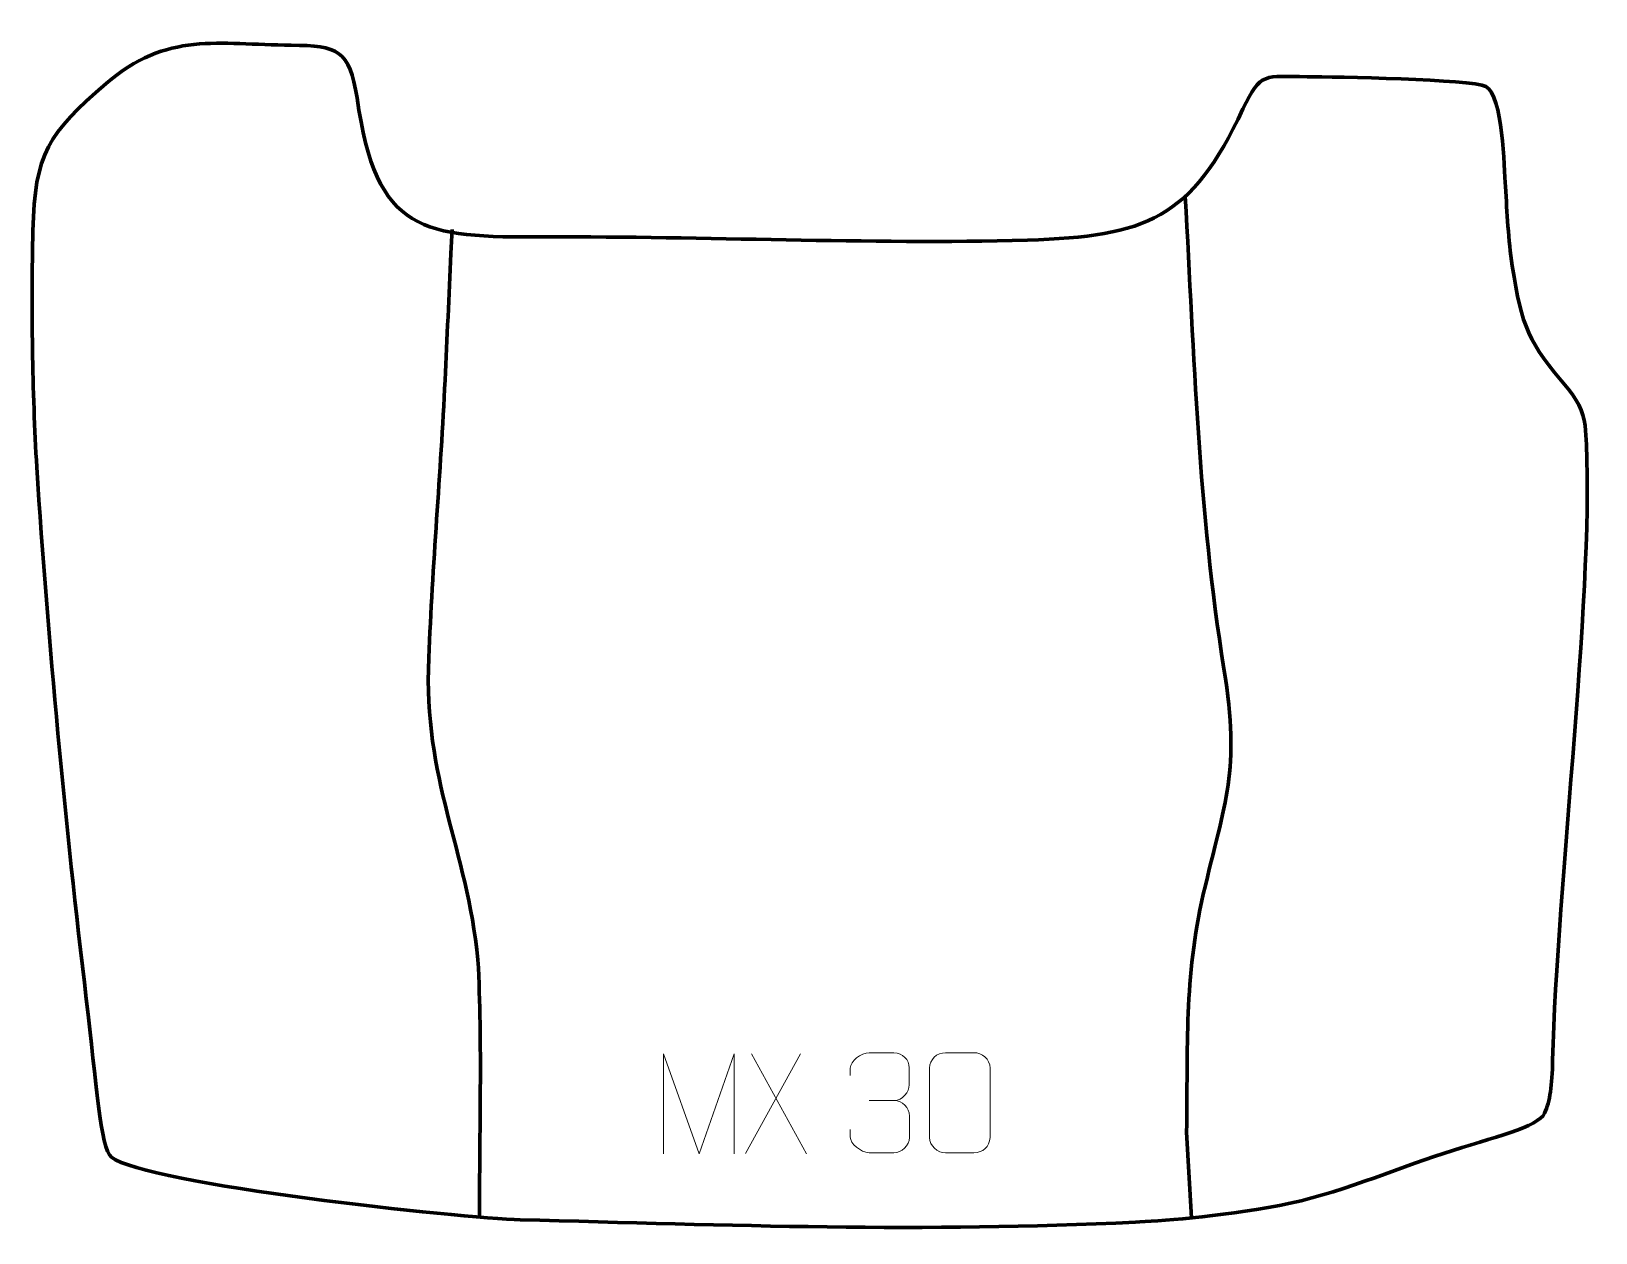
# Model space of a CAD drawing. Header units: millimetres. Extents: x -491 to -101, y 454 to 754.
import ezdxf

# ---------------------------------------------------------------- set-up
doc = ezdxf.new("R2010")
doc.units = ezdxf.units.MM
doc.header["$MEASUREMENT"] = 0
doc.layers.add('layer 2', color=7, linetype='Continuous')
doc.layers.add('layer 3', color=7, linetype='Continuous')

msp = doc.modelspace()

# ---------------------------------------------------------------- linework, layer by layer
at = {"layer": 'layer 2', "color": 142, "lineweight": 158}
for points, knots in [([(-203.158, 712.8123), (-200.9342, 672.5911), (-199.8956, 634.7527), (-193.509, 594.7448), (-193.509, 594.7448), (-189.3544, 568.7183), (-193.148, 562.2231), (-198.6547, 538.4336), (-198.6547, 538.4336), (-203.4911, 517.5403), (-202.4796, 499.9998), (-202.8377, 478.9919), (-202.8377, 478.9919), (-202.8377, 478.9919), (-201.6336, 457.5548), (-201.6336, 457.5548)], [0, 0, 0, 0, 0.2, 0.2, 0.2, 0.2, 0.4, 0.4, 0.4, 0.4, 0.6, 0.6, 0.6, 0.6, 1, 1, 1, 1]), ([(-379.454, 457.7441), (-379.5527, 478.9363), (-378.7527, 500.938), (-379.8726, 522.019), (-379.8726, 522.019), (-382.7295, 550.3004), (-393.4474, 566.6833), (-392.1727, 597.463), (-392.1727, 597.463), (-391.2147, 620.5959), (-389.2048, 643.717), (-388.0956, 666.8617), (-388.0956, 666.8617), (-387.6004, 677.4143), (-387.105, 687.9669), (-386.6096, 698.5195), (-386.6096, 698.5195), (-386.6096, 698.5195), (-386.3266, 704.5495), (-386.3266, 704.5495)], [0, 0, 0, 0, 0.16666667, 0.16666667, 0.16666667, 0.16666667, 0.33333333, 0.33333333, 0.33333333, 0.33333333, 0.5, 0.5, 0.5, 0.5, 0.66666667, 0.66666667, 0.66666667, 0.66666667, 1, 1, 1, 1])]:
    msp.add_open_spline(points, degree=3, knots=knots, dxfattribs=at)
at = {"layer": 'layer 2', "color": 250, "lineweight": 9}
for points, knots in [([(-333.5453, 473.5939), (-333.5453, 473.5939), (-333.5453, 498.5518), (-333.5453, 498.5518), (-333.5453, 498.5518), (-333.5453, 498.5518), (-324.6202, 473.5939), (-324.6202, 473.5939), (-324.6202, 473.5939), (-324.6202, 473.5939), (-315.8603, 498.5513), (-315.8603, 498.5513), (-315.8603, 498.5513), (-315.8603, 498.5513), (-315.8603, 473.5939), (-315.8603, 473.5939)], [0, 0, 0, 0, 0.2, 0.2, 0.2, 0.2, 0.4, 0.4, 0.4, 0.4, 0.6, 0.6, 0.6, 0.6, 1, 1, 1, 1]), ([(-286.8412, 493.1191), (-286.8412, 493.1191), (-286.8412, 494.9763), (-286.8412, 494.9763), (-286.8412, 494.9763), (-286.8555, 496.7182), (-284.191, 498.8363), (-282.1319, 498.8136), (-282.1319, 498.8136), (-280.0678, 498.8136), (-278.0038, 498.8136), (-275.9401, 498.8136), (-275.9401, 498.8136), (-273.7456, 498.8224), (-272.1473, 496.9756), (-272.1029, 495.0635), (-272.1029, 495.0635), (-272.1033, 493.6284), (-272.1033, 492.1933), (-272.1029, 490.7578), (-272.1029, 490.7578), (-272.1515, 489.1043), (-273.7541, 486.8743), (-275.9524, 486.8843), (-275.9524, 486.8843), (-273.7487, 486.8731), (-272.1407, 485.0699), (-272.0867, 483.0104), (-272.0867, 483.0104), (-272.0871, 481.2257), (-272.0871, 479.441), (-272.0867, 477.6559), (-272.0867, 477.6559), (-272.0766, 475.5945), (-274.1315, 473.8314), (-275.9524, 473.8395), (-275.9524, 473.8395), (-278.0177, 473.8398), (-280.0829, 473.8398), (-282.1485, 473.8395), (-282.1485, 473.8395), (-284.3171, 473.851), (-286.8481, 476.2512), (-286.8667, 477.713), (-286.8667, 477.713), (-286.8667, 477.713), (-286.8667, 479.6216), (-286.8667, 479.6216)], [0, 0, 0, 0, 0.07692308, 0.07692308, 0.07692308, 0.07692308, 0.15384615, 0.15384615, 0.15384615, 0.15384615, 0.23076923, 0.23076923, 0.23076923, 0.23076923, 0.30769231, 0.30769231, 0.30769231, 0.30769231, 0.38461538, 0.38461538, 0.38461538, 0.38461538, 0.46153846, 0.46153846, 0.46153846, 0.46153846, 0.53846154, 0.53846154, 0.53846154, 0.53846154, 0.61538462, 0.61538462, 0.61538462, 0.61538462, 0.69230769, 0.69230769, 0.69230769, 0.69230769, 0.76923077, 0.76923077, 0.76923077, 0.76923077, 0.84615385, 0.84615385, 0.84615385, 0.84615385, 1, 1, 1, 1]), ([(-263.0573, 498.8259), (-260.6912, 498.8259), (-258.3247, 498.8259), (-255.9582, 498.8259), (-255.9582, 498.8259), (-253.9777, 498.8615), (-251.9517, 497.3672), (-251.9246, 494.9251), (-251.9246, 494.9251), (-251.925, 489.1677), (-251.925, 483.4099), (-251.9246, 477.6517), (-251.9246, 477.6517), (-252.0667, 475.3241), (-253.7731, 473.8418), (-255.9582, 473.831), (-255.9582, 473.831), (-258.3306, 473.8314), (-260.703, 473.8314), (-263.075, 473.831), (-263.075, 473.831), (-265.0335, 473.7254), (-267.0399, 475.6133), (-267.0285, 477.6343), (-267.0285, 477.6343), (-267.0281, 483.4149), (-267.0281, 489.1952), (-267.0285, 494.975), (-267.0285, 494.975), (-267.0242, 497.117), (-265.2471, 498.8395), (-263.0573, 498.8259)], [0, 0, 0, 0, 0.11111111, 0.11111111, 0.11111111, 0.11111111, 0.22222222, 0.22222222, 0.22222222, 0.22222222, 0.33333333, 0.33333333, 0.33333333, 0.33333333, 0.44444444, 0.44444444, 0.44444444, 0.44444444, 0.55555556, 0.55555556, 0.55555556, 0.55555556, 0.66666667, 0.66666667, 0.66666667, 0.66666667, 0.77777778, 0.77777778, 0.77777778, 0.77777778, 1, 1, 1, 1])]:
    msp.add_open_spline(points, degree=3, knots=knots, dxfattribs=at)
for points in [[(-299.2871, 498.5496), (-299.2871, 498.5496), (-313.0277, 473.6538), (-313.0277, 473.6538)], [(-311.5731, 498.5496), (-311.5731, 498.5496), (-297.8325, 473.5961), (-297.8325, 473.5961)], [(-282.1315, 486.8739), (-282.1315, 486.8739), (-275.9351, 486.8739), (-275.9351, 486.8739)]]:
    msp.add_open_spline(points, degree=3, dxfattribs=at)
at = {"layer": 'layer 3', "color": 242, "lineweight": 158}
msp.add_open_spline([(-410.0647, 737.4171), (-405.2828, 703.5443), (-393.9141, 702.5219), (-362.9482, 702.6703), (-362.9482, 702.6703), (-322.6767, 702.8635), (-283.144, 700.809), (-242.575, 701.845), (-242.575, 701.845), (-212.8057, 702.9032), (-201.7005, 706.9873), (-188.7483, 734.646), (-188.7483, 734.646), (-184.3608, 744.0152), (-183.3591, 742.7396), (-172.7206, 742.7066), (-172.7206, 742.7066), (-166.0723, 742.6563), (-131.5974, 742.074), (-128.1009, 740.2591), (-128.1009, 740.2591), (-123.7969, 738.0251), (-123.4732, 719.9463), (-123.1805, 715.2884), (-123.1805, 715.2884), (-122.7612, 708.6163), (-122.4494, 702.0635), (-121.4895, 695.4358), (-121.4895, 695.4358), (-119.0281, 680.0785), (-117.5838, 676.5025), (-107.4752, 664.7155), (-107.4752, 664.7155), (-104.5387, 660.9774), (-103.3766, 657.7066), (-103.1411, 654.3197), (-103.1411, 654.3197), (-100.6238, 618.1208), (-110.3753, 539.9449), (-111.3792, 496.9669), (-111.3792, 496.9669), (-111.528, 490.5938), (-112.0576, 486.695), (-113.3854, 483.7204), (-113.3854, 483.7204), (-114.9471, 480.2219), (-126.0568, 477.7901), (-138.6499, 473.6787), (-138.6499, 473.6787), (-151.1335, 469.603), (-165.214, 463.4505), (-179.6323, 460.6586), (-179.6323, 460.6586), (-194.8356, 457.7147), (-210.5666, 456.7628), (-215.5712, 456.5108), (-215.5712, 456.5108), (-268.4794, 453.8463), (-316.8211, 455.7545), (-369.3439, 457.0862), (-369.3439, 457.0862), (-383.5036, 457.4452), (-463.0372, 465.9096), (-471.3882, 472.7177), (-471.3882, 472.7177), (-474.2973, 475.0894), (-475.1529, 491.0577), (-477.7209, 512.2834), (-477.7209, 512.2834), (-482.9554, 555.7971), (-487.2711, 601.3736), (-490.0816, 645.1255), (-490.0816, 645.1255), (-491.2318, 663.8445), (-491.4621, 685.4462), (-491.0726, 704.2332), (-491.0726, 704.2332), (-490.5466, 723.5478), (-487.325, 728.4307), (-472.7667, 741.0144), (-472.7667, 741.0144), (-457.6789, 754.0559), (-444.8365, 750.7611), (-426.514, 750.5685), (-426.514, 750.5685), (-414.8385, 750.4458), (-412.0368, 749.4553), (-410.0647, 737.4171)], degree=3, knots=[0, 0, 0, 0, 0.04347826, 0.04347826, 0.04347826, 0.04347826, 0.08695652, 0.08695652, 0.08695652, 0.08695652, 0.13043478, 0.13043478, 0.13043478, 0.13043478, 0.17391304, 0.17391304, 0.17391304, 0.17391304, 0.2173913, 0.2173913, 0.2173913, 0.2173913, 0.26086957, 0.26086957, 0.26086957, 0.26086957, 0.30434783, 0.30434783, 0.30434783, 0.30434783, 0.34782609, 0.34782609, 0.34782609, 0.34782609, 0.39130435, 0.39130435, 0.39130435, 0.39130435, 0.43478261, 0.43478261, 0.43478261, 0.43478261, 0.47826087, 0.47826087, 0.47826087, 0.47826087, 0.52173913, 0.52173913, 0.52173913, 0.52173913, 0.56521739, 0.56521739, 0.56521739, 0.56521739, 0.60869565, 0.60869565, 0.60869565, 0.60869565, 0.65217391, 0.65217391, 0.65217391, 0.65217391, 0.69565217, 0.69565217, 0.69565217, 0.69565217, 0.73913043, 0.73913043, 0.73913043, 0.73913043, 0.7826087, 0.7826087, 0.7826087, 0.7826087, 0.82608696, 0.82608696, 0.82608696, 0.82608696, 0.86956522, 0.86956522, 0.86956522, 0.86956522, 0.91304348, 0.91304348, 0.91304348, 0.91304348, 1, 1, 1, 1], dxfattribs=at)

doc.saveas('drawing.dxf')
